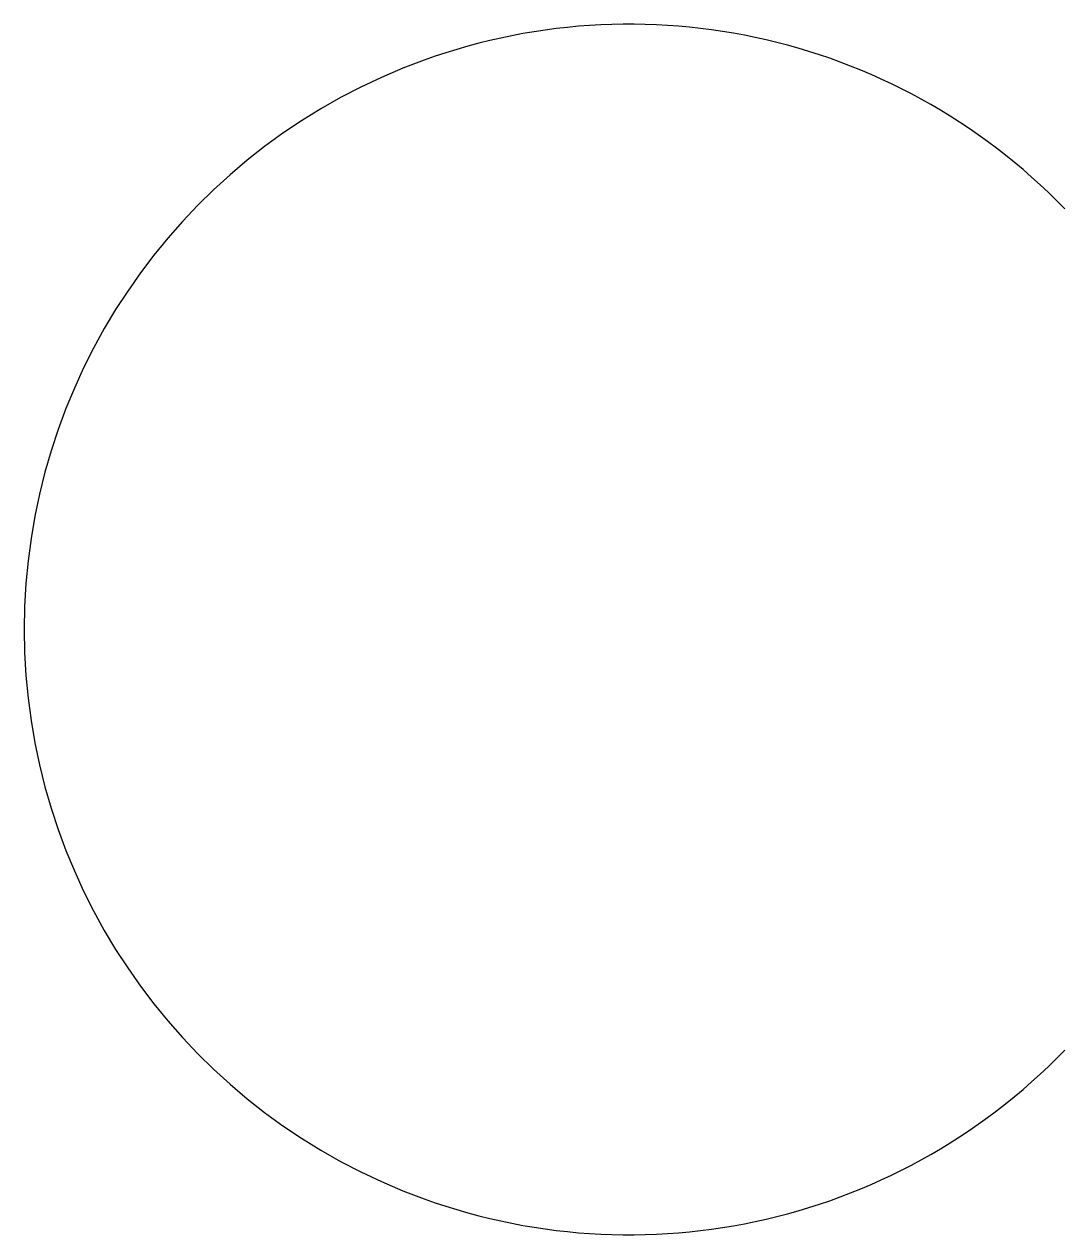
# Model space of a CAD drawing. Extents: x -0.0469 to 0.0337, y -0.0469 to 0.0469.
import ezdxf

# ---------------------------------------------------------------- set-up
doc = ezdxf.new("R2010")
doc.units = 0
doc.header["$MEASUREMENT"] = 0
doc.layers.get('0').update_dxf_attribs({"linetype": 'CONTINUOUS'})

msp = doc.modelspace()

# ---------------------------------------------------------------- linework, layer by layer
msp.add_arc((0, 0), 0.046875, 44.01639, 315.98361)

doc.saveas('drawing.dxf')
